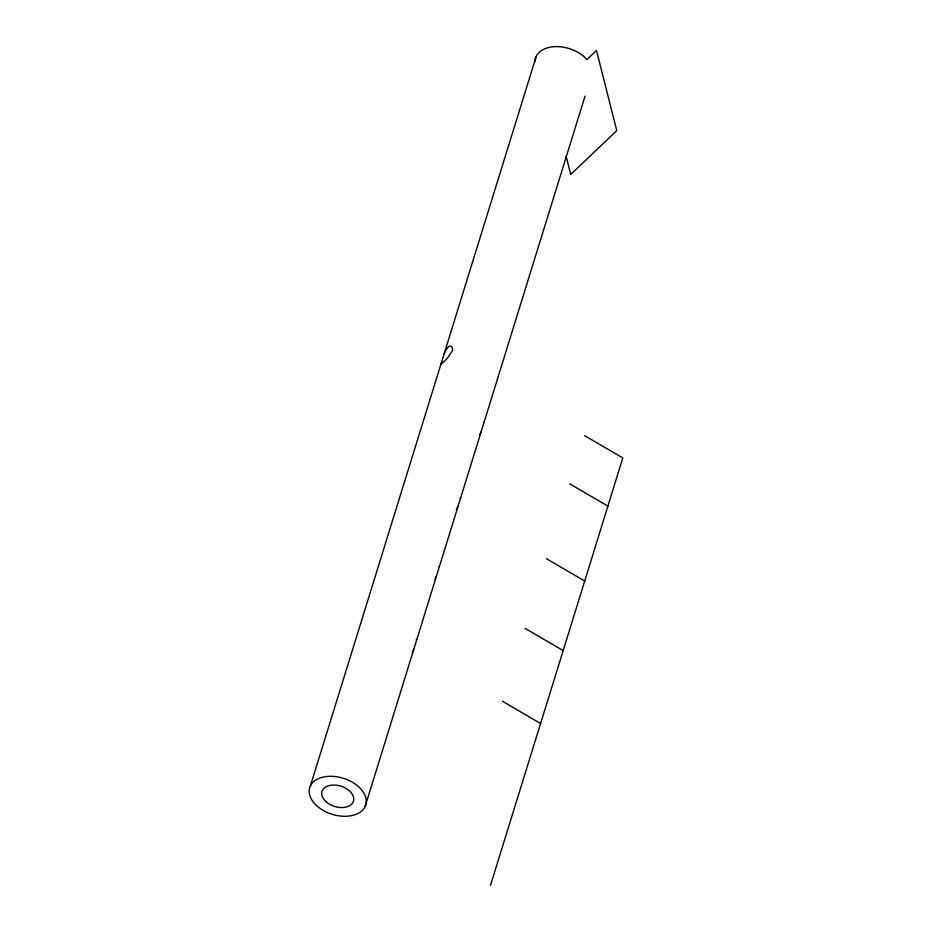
<?xml version="1.0" encoding="UTF-8"?>
<svg xmlns="http://www.w3.org/2000/svg" width="932" height="932" viewBox="0 0 932 932"><rect width="100%" height="100%" fill="white"/><g stroke="black" fill="none" stroke-linecap="round" stroke-linejoin="round"><path stroke-width="1.4" d="M536.191 56.456L310.309 786.154M365.146 806.436A29.3 18.873 17.2 0 0 330.86 776.298A29.3 18.873 17.2 0 0 317.171 806.157A29.3 18.873 17.2 0 0 365.146 806.436L585.016 96.171M490.477 885.4L622.809 457.938L584.62 435.663M444.098 353.927L444.424 353.24A10.205 1.666 -64.8 0 1 447.884 347.217A10.205 3.577 -54.4 0 1 451.577 346.413L452.661 348.929L452.37 350.747L448.362 356.828A10.205 3.577 -54.4 0 1 443.329 361.931A10.205 1.666 -64.8 0 1 441.197 363.643L441.151 363.457M481.087 431.9L480.772 432.588A10.205 1.666 -64.8 0 1 479.584 434.895M458.229 505.738L457.472 507.392A9.273 1.515 -64.8 0 1 456.389 509.489M436.362 576.395L436.036 577.083A10.205 1.666 -64.8 0 1 434.86 579.389M413.785 649.313L413.47 650A10.205 1.666 -64.8 0 1 412.282 652.307M569.708 483.825L607.897 506.099M546.513 558.746L584.702 581.02M524.972 628.319L563.161 650.594M502.406 701.237L540.595 723.512M566.097 156.168L570.722 174.459L616.751 130.631L596.492 50.421L586.822 59.636L584.154 56.736A29.3 18.873 17.2 0 0 553.189 46.751A29.3 18.873 17.2 0 0 535.073 61.267M484.034 422.371L483.988 422.184A10.205 1.666 -64.8 0 0 483.533 422.149M460.501 498.387L460.396 497.933A9.273 1.515 -64.8 0 0 459.977 497.898M416.732 639.783L416.686 639.597A10.205 1.666 -64.8 0 0 416.231 639.562M438.867 566.446A10.205 1.666 -64.8 0 1 439.322 566.481M326.165 801.835A16.473 10.613 17.2 0 0 353.146 801.998A16.473 10.613 17.2 0 0 333.866 785.047A16.473 10.613 17.2 0 0 326.165 801.835"/></g></svg>
